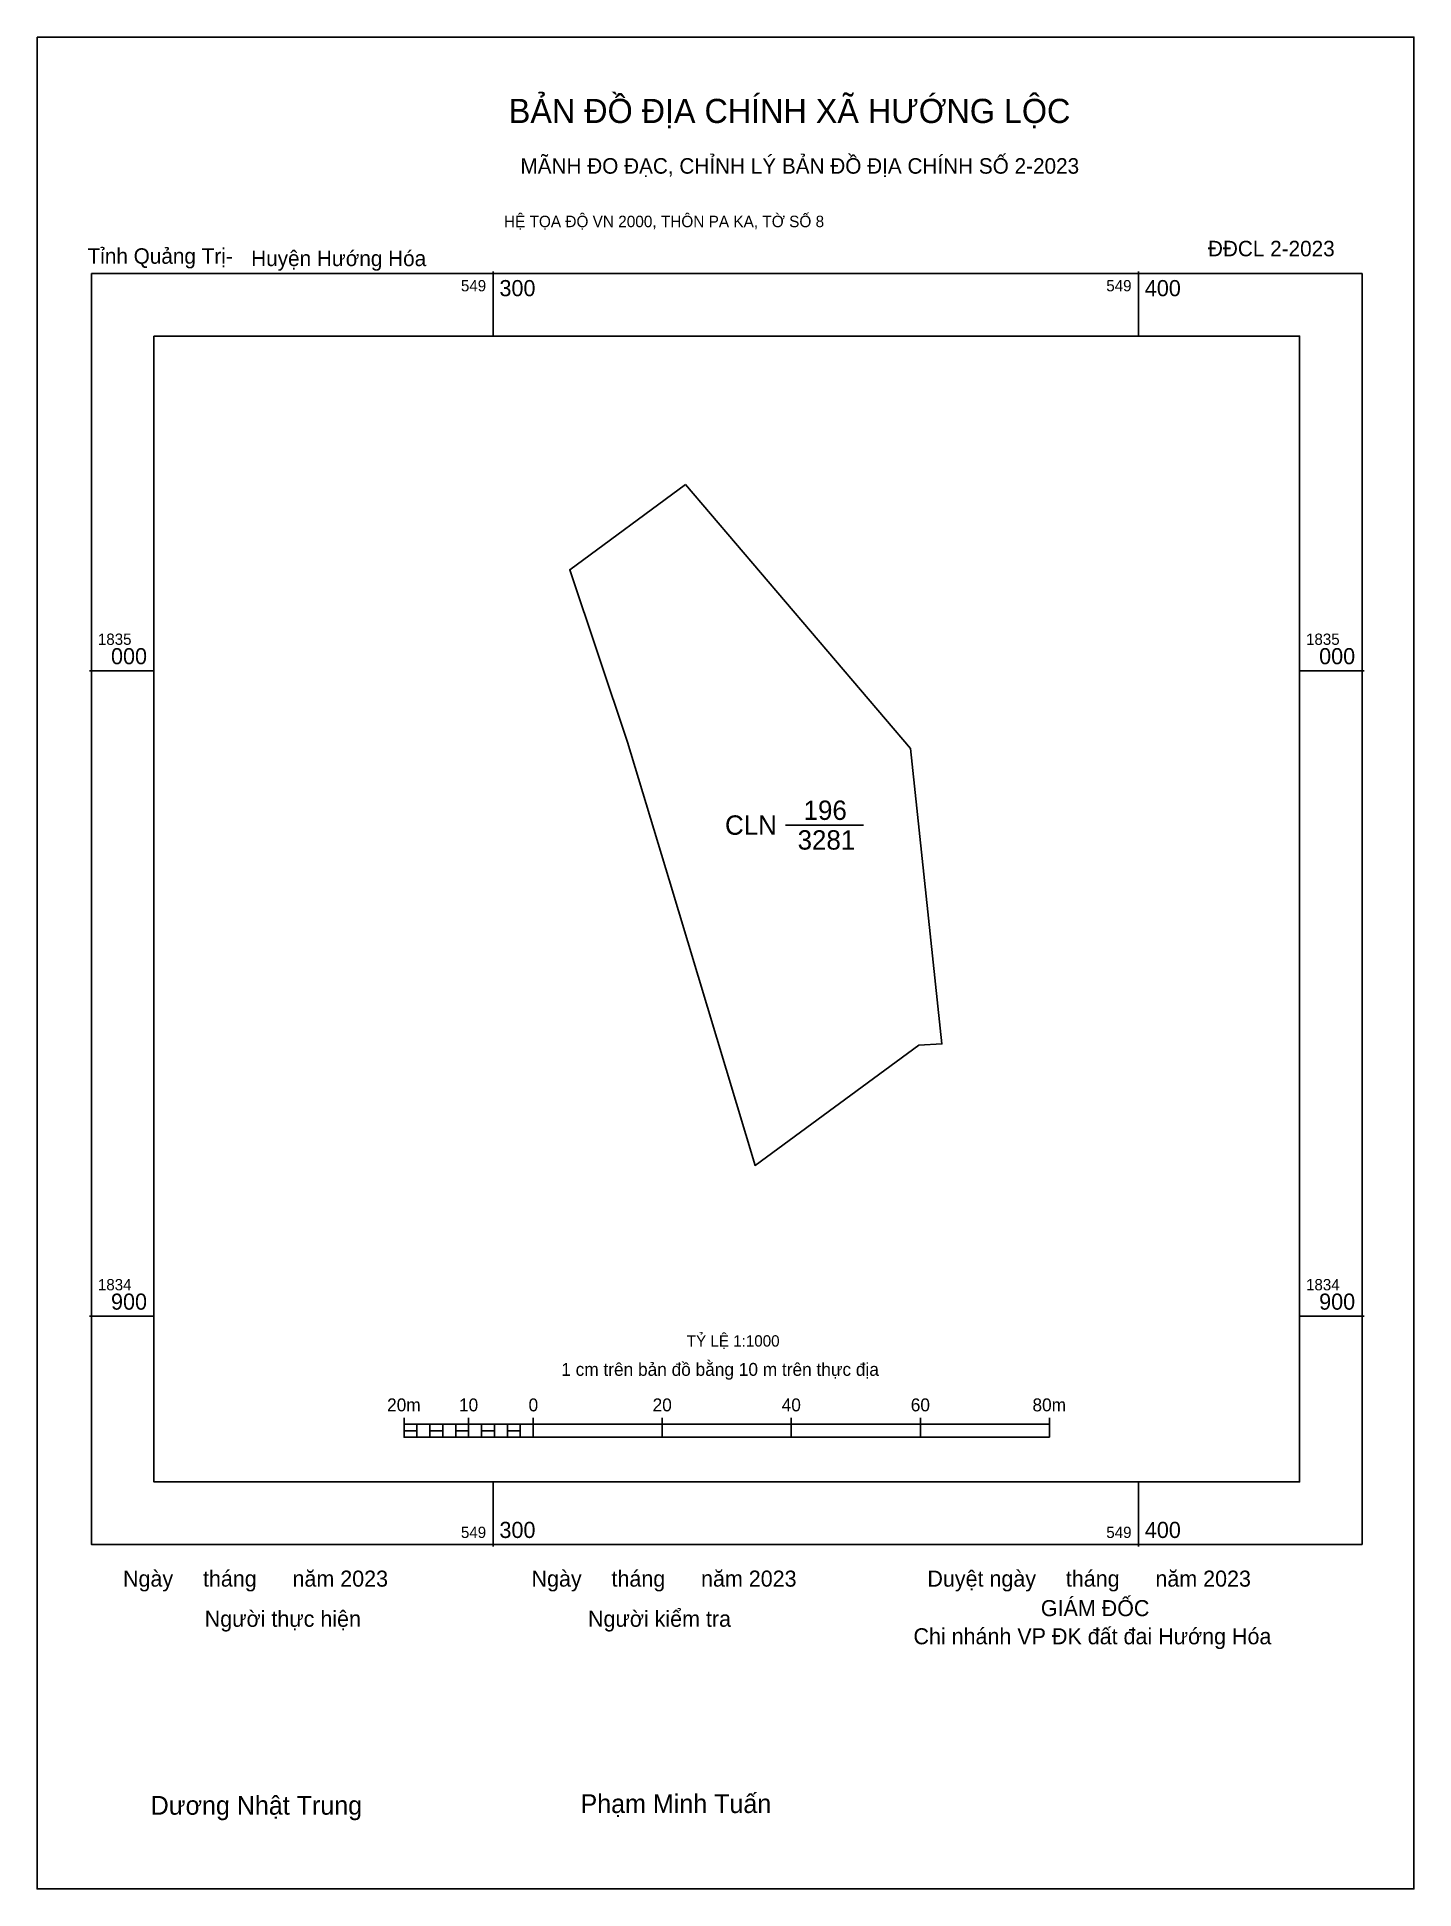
# Model space of a CAD drawing. Extents: x 549229 to 549443, y 1834811 to 1835098.
import ezdxf

# ---------------------------------------------------------------- set-up
doc = ezdxf.new("R2010")
doc.units = 0
for name, color, linetype in [('Level 10', 7, 'Continuous'), ('Level 13', 7, 'Continuous'), ('Level 15', 7, 'Continuous'), ('Level 27', 7, 'Continuous'), ('Level 6', 7, 'Continuous'), ('Level 62', 7, 'Continuous'), ('Level 63', 7, 'Continuous'), ('Level 9', 7, 'Continuous')]:
    doc.layers.add(name, color=color, linetype=linetype)

msp = doc.modelspace()

# ---------------------------------------------------------------- linework, layer by layer
at = {"layer": 'Level 10'}
msp.add_line((549345.34, 1834976.08), (549357.39, 1834976.08), dxfattribs=at)
msp.add_lwpolyline([(549329.82, 1835028.82), (549364.68, 1834987.93), (549369.56, 1834942.18), (549366, 1834942), (549340.61, 1834923.35), (549327.28, 1834967.62), (549320.86, 1834988.95), (549311.88, 1835015.63)], close=True, dxfattribs=at)
at = {"layer": 'Level 15'}
msp.add_lwpolyline([(549229.35, 1835098.17), (549442.7, 1835098.17), (549442.7, 1834811.25), (549229.35, 1834811.25)], close=True, dxfattribs=at)
at = {"layer": 'Level 27'}
for p, q in [((549329.82, 1835028.82), (549329.81, 1835028.82)), ((549311.88, 1835015.63), (549311.87, 1835015.62)), ((549320.86, 1834988.95), (549320.85, 1834988.95)), ((549364.68, 1834987.93), (549364.69, 1834987.93)), ((549327.28, 1834967.62), (549327.27, 1834967.62)), ((549369.56, 1834942.18), (549369.57, 1834942.18)), ((549340.61, 1834923.35), (549340.6, 1834923.34))]:
    msp.add_line(p, q, dxfattribs=at)
at = {"layer": 'Level 62'}
msp.add_lwpolyline([(549247.46, 1835051.83), (549424.98, 1835051.83), (549424.98, 1834874.32), (549247.46, 1834874.32)], close=True, dxfattribs=at)
at = {"layer": 'Level 63'}
for p, q in [((549300, 1835061.83), (549300, 1835051.83)), ((549400, 1835061.83), (549400, 1835051.83)), ((549237.46, 1835000), (549247.46, 1835000)), ((549424.98, 1835000), (549434.98, 1835000)), ((549237.46, 1834900), (549247.46, 1834900)), ((549424.98, 1834900), (549434.98, 1834900)), ((549286.22, 1834884.25), (549286.22, 1834881.25)), ((549296.22, 1834884.25), (549296.22, 1834881.25)), ((549306.22, 1834884.25), (549306.22, 1834881.25)), ((549326.22, 1834884.25), (549326.22, 1834881.25)), ((549346.22, 1834884.25), (549346.22, 1834881.25)), ((549366.22, 1834884.25), (549366.22, 1834881.25)), ((549386.22, 1834884.25), (549386.22, 1834881.25)), ((549286.22, 1834883.25), (549386.22, 1834883.25)), ((549288.22, 1834883.25), (549288.22, 1834881.25)), ((549290.22, 1834883.25), (549290.22, 1834881.25)), ((549292.22, 1834883.25), (549292.22, 1834881.25)), ((549294.22, 1834883.25), (549294.22, 1834881.25)), ((549296.22, 1834883.25), (549296.22, 1834881.25)), ((549298.22, 1834883.25), (549298.22, 1834881.25)), ((549300.22, 1834883.25), (549300.22, 1834881.25)), ((549302.22, 1834883.25), (549302.22, 1834881.25)), ((549304.22, 1834883.25), (549304.22, 1834881.25)), ((549306.22, 1834883.25), (549306.22, 1834881.25)), ((549286.22, 1834881.25), (549386.22, 1834881.25)), ((549300, 1834874.32), (549300, 1834864.32)), ((549400, 1834874.32), (549400, 1834864.32))]:
    msp.add_line(p, q, dxfattribs=at)
for points in [[(549237.78, 1835061.52), (549434.66, 1835061.52), (549434.66, 1834864.63), (549237.78, 1834864.63)], [(549286.22, 1834882.25), (549288.22, 1834882.25), (549288.22, 1834881.25), (549286.22, 1834881.25)], [(549286.22, 1834882.25), (549288.22, 1834882.25), (549288.22, 1834881.25), (549286.22, 1834881.25)], [(549290.22, 1834882.25), (549292.22, 1834882.25), (549292.22, 1834881.25), (549290.22, 1834881.25)], [(549294.22, 1834882.25), (549296.22, 1834882.25), (549296.22, 1834881.25), (549294.22, 1834881.25)], [(549298.22, 1834882.25), (549300.22, 1834882.25), (549300.22, 1834881.25), (549298.22, 1834881.25)], [(549302.22, 1834882.25), (549304.22, 1834882.25), (549304.22, 1834881.25), (549302.22, 1834881.25)]]:
    msp.add_lwpolyline(points, close=True, dxfattribs=at)

# ---------------------------------------------------------------- texts
at = {"layer": 'Level 13'}
for s, p in [('196', (549348.13, 1834976.88)), ('CLN', (549335.95, 1834974.58)), ('3281', (549347.2, 1834972.28))]:
    msp.add_text(s, height=3, dxfattribs=at).set_placement(p)
at = {"layer": 'Level 6'}
msp.add_text('TỶ LỆ 1:1000', height=1.7579, dxfattribs=at).set_placement((549330.03, 1834895.28))
at = {"layer": 'Level 63'}
for s, height, p in [('BẢN ĐỒ ĐỊA CHÍNH XÃ HƯỚNG LỘC', 3.7437, (549302.45, 1835084.85)), ('MÃNH ĐO ĐẠC, CHỈNH LÝ BẢN ĐỒ ĐỊA CHÍNH SỐ 2-2023', 2.4022, (549304.25, 1835077)), ('HỆ TỌA ĐỘ VN 2000, THÔN PA KA, TỜ SỐ 8', 1.7782, (549301.7, 1835068.71)), ('549', 1.75, (549295.03, 1835058.77)), ('300', 2.5, (549301, 1835058.02)), ('549', 1.75, (549395.03, 1835058.77)), ('400', 2.5, (549401, 1835058.02)), ('1835', 1.75, (549238.78, 1835004)), ('1835', 1.75, (549425.98, 1835004)), ('000', 2.5, (549240.81, 1835001)), ('000', 2.5, (549428.01, 1835001)), ('1834', 1.75, (549238.78, 1834904)), ('1834', 1.75, (549425.98, 1834904)), ('900', 2.5, (549240.81, 1834901)), ('900', 2.5, (549428.01, 1834901)), ('1 cm trên bản đồ bằng 10 m trên thực địa', 2, (549310.58, 1834890.75)), ('20m', 2, (549283.59, 1834885.25)), ('10', 2, (549294.73, 1834885.25)), ('0', 2, (549305.51, 1834885.25)), ('20', 2, (549324.73, 1834885.25)), ('40', 2, (549344.73, 1834885.25)), ('60', 2, (549364.73, 1834885.25)), ('80m', 2, (549383.59, 1834885.25)), ('549', 1.75, (549295.03, 1834865.63)), ('300', 2.5, (549301, 1834865.63)), ('549', 1.75, (549395.03, 1834865.63)), ('400', 2.5, (549401, 1834865.63)), ('Ngày     tháng      năm 2023', 2.4883, (549242.67, 1834858.09)), ('Ngày     tháng      năm 2023', 2.4883, (549305.97, 1834858.09)), ('Duyệt ngày     tháng      năm 2023', 2.4883, (549367.31, 1834858.09)), ('GIÁM ĐỐC', 2.488, (549384.89, 1834853.52)), ('Người thực hiện', 2.4883, (549255.33, 1834851.87)), ('Người kiểm tra', 2.4883, (549314.72, 1834851.87)), ('Chi nhánh VP ĐK đất đai Hướng Hóa', 2.4883, (549365.15, 1834849.16)), ('Dương Nhật Trung', 2.9024, (549246.96, 1834822.76)), ('Phạm Minh Tuấn', 2.9024, (549313.56, 1834823.02))]:
    msp.add_text(s, height=height, dxfattribs=at).set_placement(p)
at = {"layer": 'Level 9'}
for s, p in [('Tỉnh Quảng Trị-', (549237.18, 1835063.04)), ('Huyện Hướng Hóa', (549262.53, 1835062.68)), ('ĐĐCL 2-2023', (549410.78, 1835064.2))]:
    msp.add_text(s, height=2.4022, dxfattribs=at).set_placement(p)

doc.saveas('drawing.dxf')
